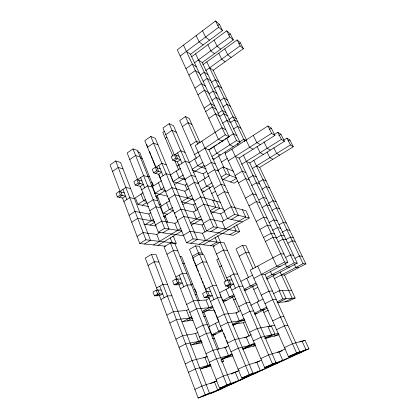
<?xml version="1.0" encoding="UTF-8"?>
<svg xmlns="http://www.w3.org/2000/svg" width="419" height="419" viewBox="0 0 419 419"><rect width="100%" height="100%" fill="white"/><g stroke="black" fill="none" stroke-linecap="round" stroke-linejoin="round"><path stroke-width="0.63" d="M186.418 51.369L190.53 54.276L222.505 30.556L219.383 24.312L215.56 20.95L177.289 49.793L218.425 139.302L222.337 141.198M217.833 25.475L219.383 24.312M180.16 56.041L218.702 27.256L222.505 30.556M191.556 56.795L226.737 30.791L230.277 33.908L233.331 39.962L202.262 62.583L198.449 59.886M228.711 35.06L230.277 33.908M185.984 68.711L192.331 64.06L196.406 66.836M194.39 62.855L229.816 36.903L233.331 39.962M202.885 64.756L237.102 39.915L240.391 42.811L243.381 48.683L213.166 70.303L209.62 67.794M188.938 75.132L195.327 70.497L199.381 73.199M238.804 43.958L240.391 42.811M205.671 70.633L240.113 45.844L243.381 48.683M200.135 75.137L204.247 72.178L208.023 74.75M203.042 81.359L207.185 78.411L210.946 80.919M194.924 88.163L201.408 83.549L205.425 86.11M211.307 82.543L215.308 79.715L218.818 82.108M197.962 94.773L204.493 90.169L208.484 92.657M214.161 88.577L218.189 85.754L221.682 88.084M208.945 93.976L213.145 91.043L216.864 93.416M144.492 244.01L150.547 240.317L120.51 162.41L115.717 160.948L110.071 164.887L120.054 191.315L125.852 187.44L130.608 188.597M162.834 232.817L169.072 229.01L137.642 150.526L132.991 148.897L127.177 152.956L137.626 179.568L143.602 175.571L148.206 176.897M190.792 243.287L197.375 239.417L155.292 138.291L150.793 136.479L144.801 140.658L155.737 167.459L161.896 163.337L166.338 164.84M210.752 231.555L217.55 227.559L173.482 125.679L169.145 123.678L162.965 127.989L174.414 154.967L180.772 150.714L185.041 152.406M164.321 131.247L162.797 132.304L172.879 156.135M200.109 142.858L189.247 118.498L185.455 116.576L179.709 120.567L196.406 158.639M211.935 100.371L216.167 97.444L219.865 99.748M112.533 171.402L118.216 167.48L122.997 168.867M129.754 159.519L135.609 155.475L140.25 157.031M147.493 147.268L153.532 143.099L158.015 144.838M165.788 134.64L172.01 130.346L176.331 132.268M204.121 108.175L210.752 103.603L214.701 105.939M165.348 138.333L166.882 137.28M182.37 126.632L188.152 122.657L191.928 124.511M219.944 100.796L224.029 97.988L227.48 100.193M205.682 111.569L212.333 107.002L216.272 109.296M222.877 106.992L226.988 104.19L230.419 106.332M208.819 118.404L215.523 113.848L219.436 116.068M218 113.34L222.29 110.433L225.946 112.591M219.535 116.623L223.84 113.717L227.486 115.838M124.228 192.756L119.038 191.562L116.11 193.52L117.393 196.951L122.605 198.072L125.517 196.144L120.332 194.997L117.393 196.951M141.947 180.971L136.919 179.604L133.897 181.621L135.243 185.078L140.297 186.371L143.298 184.386L138.275 183.061L135.243 185.078M155.36 167.265L152.244 169.349L153.658 172.827L158.534 174.309L161.629 172.267L156.779 170.748L155.36 167.265L160.215 168.826M179.06 156.292L174.388 154.532L171.177 156.685L172.654 160.189L177.347 161.87L206.635 230.869L233.283 235.31L239.684 231.634L236.583 224.689M222.625 123.228L226.962 120.332L230.581 122.379M190.483 145.136L196.38 141.203L199.575 142.622M228.816 119.541L232.98 116.754L236.374 118.76M153.658 172.827L156.779 170.748M172.654 160.189L175.88 158.042L180.542 159.759L177.347 161.87M230.319 122.709L234.499 119.934L237.877 121.903M119.279 197.354L122.207 195.411L120.913 191.996M137.071 185.544L140.087 183.543L138.736 180.097M155.418 173.366L158.534 171.298L157.115 167.83M174.351 160.796L177.567 158.665L176.08 155.171M177.096 166.102L179.201 164.719M194.62 154.574L198.412 152.081M233.341 129.099L237.552 126.329L240.904 128.23M123.893 201.471L129.749 197.621L134.483 198.664M141.643 189.797L147.677 185.827L152.265 187.036M159.943 177.761L166.17 173.665L170.591 175.048M178.824 165.348L185.25 161.121L189.488 162.687M198.307 152.532L225.281 134.792L229.12 136.762L208.987 149.929L204.943 148.169M143.141 192.73L135.368 197.815L137.903 204.372L148.488 206.562M161.64 180.626L152.563 186.565L155.208 193.169L167.82 196.296M180.537 168.26L170.266 174.98L171.02 176.797M189.027 162.708L200.188 155.402M208.908 149.698L213.171 146.912M214.245 146.205L216.408 144.791M218.032 143.727L220.2 142.313M221.279 141.601L223.987 139.831M225.071 139.124L226.15 138.417M137.903 204.372L145.723 199.308M154.155 193.85L163.808 187.602M171.523 178.002L173.031 181.631L183.375 174.938M191.918 169.407L202.932 162.279M211.941 156.444L236.499 140.548L240.045 142.366L213.041 159.759M239.469 142.046L243.738 139.297L245.943 140.47M142.35 205.289L146.99 202.304M155.685 196.705L165.348 190.483L161.09 189.362L158.408 182.742M174.493 184.59L184.779 177.965M193.264 172.502L204.304 165.39M129.089 215.235L135.028 211.417L148.824 213.989L150.96 212.637M147.085 203.665L153.207 199.727L157.764 200.769M165.646 191.729L171.963 187.67L184.784 191.221L189.121 188.471M184.795 179.421L191.315 175.226L195.516 176.624M204.566 166.71L211.302 162.378L215.303 163.97M235.331 156.371L239.092 158.073L274.943 135.405L271.313 128.146L267.919 125.983L224.987 153.579L276.75 266.201L280.154 266.426M269.166 129.518L271.313 128.146M173.031 181.631L185.188 185.219L187.33 183.852M192.536 170.14L203.058 173.817L206.604 171.554M221.462 162.074L227.203 158.419M131.723 222.206L137.704 218.409L154.58 221.263M149.845 210.694L156.009 206.777L160.55 207.73M168.538 198.816L174.896 194.772L193.51 199.575M187.827 186.56L194.395 182.385L198.575 183.69M207.74 173.901L214.528 169.59L218.503 171.088M228.318 160.823L271.58 133.331L274.943 135.405M169.286 201.031L160.571 206.551L163.29 213.334L167.553 214.167M197.789 182.983L208.955 175.912M217.55 170.47L222.992 167.024L233.812 171.319M274.01 134.719L277.823 132.304L280.945 134.3L284.475 141.297L249.782 162.923L246.309 161.346M278.792 135.656L280.945 134.3M145.639 224.385L153.616 219.388M163.29 213.334L172.618 207.494M192.038 195.333L181.479 201.942L193.484 204.839L195.673 203.487M200.764 189.87L212.009 182.825M221.211 177.064L226.15 173.974L236.306 177.803M241.611 164.295L281.385 139.386L284.475 141.297M283.663 140.187L286.952 138.134L289.838 139.977L293.274 146.734L259.665 167.401L256.454 165.945M150.049 225.076L154.779 222.133M163.824 216.492L173.503 210.458L169.292 209.573L166.537 202.775M182.836 204.645L192.792 198.438M201.995 192.703L213.151 185.753M222.238 180.086L229.822 175.357L226.689 168.49M288.209 140.988L289.838 139.977M137.065 236.353L143.13 232.592L156.811 234.415L160.084 232.414M155.444 224.951L161.697 221.07L174.885 223.353L178.112 221.384M174.404 213.187L180.856 209.181L193.515 211.956L197.946 209.243M193.971 201.041L200.638 196.904L220.844 202.414M214.188 188.498L221.075 184.224L225.003 185.538M235.08 175.535L242.198 171.114L245.901 172.633M211.721 193.578L215.34 191.342M230.508 181.972L236.363 178.358M252.065 168.658L290.419 144.969L293.274 146.734M237.667 180.935L233.975 183.203L221.703 178.85M122.605 198.072L139.778 243.523L145.88 239.783L176.205 243.256L173.55 236.646L172.398 236.489M140.297 186.371L158.282 232.178L164.578 228.318L181.883 230.979L157.953 245.387M177.378 220.478L183.878 216.492L202.387 220.174M197.092 208.39L203.807 204.273L223.29 209.17M217.461 195.903L224.401 191.651L228.303 192.871M238.511 182.998L245.686 178.604L249.357 180.023M248.237 178.473L253.013 175.551L256.423 176.954M153.579 244.942L180.966 228.376M200.947 216.298L190.163 222.819L202.01 224.987L203.686 223.987M210.401 210.579L215.832 207.295L212.726 200.198M251.604 185.664L256.412 182.757L259.796 184.067M258.533 182.333L262.991 179.646L266.149 180.94M191.41 225.244L201.576 219.127M210.967 213.47L219.635 208.253L216.55 201.24M202.518 396.432L209.495 393.232L156.098 254.721L151.463 254.37L145.273 258.067L157.403 290.178M223.688 386.721L230.906 383.411L174.891 243.533L170.428 243.03L164.038 246.849L176.76 279.243M183.412 235.263L190.011 231.319L202.492 233.278L213.501 226.815L239.684 231.634M203.424 223.301L210.238 219.226L222.122 221.688L234.572 214.381L249.247 217.948L245.932 210.678L231.147 206.729L224.102 210.94M245.476 198.161L252.767 193.803L256.381 195.029M210.417 211.495L220.619 213.873L224.841 211.349M261.817 189.268L266.306 186.591L269.433 187.801M175.163 243.879L176.205 243.256M148.059 265.442L154.292 261.765L158.911 262.022M166.961 254.286L173.398 250.489L177.839 250.897M158.534 174.309L186.476 242.769L193.122 238.846L220.064 242.47M249.017 205.86L256.36 201.523L259.942 202.644M258.968 199.942L263.31 197.38L266.636 198.512M231.367 219.441L238.39 215.308L208.987 149.929M202.717 254.343L199.381 246.309L195.547 245.874L189.503 249.399L194.29 261.121M268.301 203.435L273.026 200.68L276.1 201.722M199.088 244.277L245.728 217.089L242.386 209.73M261.891 207.667L266.809 204.802L270.103 205.834M203.079 244.759L249.247 217.948M192.321 256.302L198.407 252.798L202.22 253.149M210.762 245.675L217.032 242.062L215.041 237.411M229.764 234.724L236.227 231L234.148 226.312M271.674 210.568L276.435 207.824L279.478 208.777M245.592 376.681L253.066 373.25L203.644 254.49L199.439 254.118L192.693 257.999L206.436 291.666M268.27 366.279L276.011 362.734L224.123 242.763L220.132 242.224L213.156 246.236L227.826 280.793M256.203 221.489L263.666 217.199L267.175 218.116M268.919 222.704L273.916 219.865L277.148 220.703M156.575 287.994L162.949 284.381L167.521 284.349M175.891 277.038L182.469 273.308L186.858 273.418M195.846 265.725L202.644 261.87L206.829 262.137M216.466 254.029L223.495 250.043L227.459 250.483M259.848 229.429L267.374 225.16L270.852 225.967M161.21 290.021L156.203 290.137L152.982 291.959L154.443 295.856L159.471 295.657L162.672 293.866L157.675 294.038L154.443 295.856M180.699 279.044L175.896 279.002L172.57 280.887L174.1 284.815L178.929 284.773L182.234 282.925L177.441 282.94L174.1 284.815M218.849 258.591L216.733 259.785L225.752 281.107M255.721 267.61L245.963 245.723L242.554 245.262L236.002 248.949L248.561 277.603M279.054 224.731L283.349 222.316L286.334 223.091M272.486 230.335L277.519 227.512L280.72 228.25M156.261 295.783L159.482 293.976L158.015 290.095M175.849 284.8L179.175 282.935L177.635 279.017M263.535 237.453L271.119 233.21L274.565 233.902M160.927 299.517L167.37 295.94L171.916 295.751M180.458 288.665L187.11 284.972L191.467 284.93M265.395 241.496L273.01 237.264L276.435 237.903M219.755 266.934L221.892 265.751M239.16 256.156L245.764 252.489L249.143 252.861M281.992 232.372L286.858 229.67L289.807 230.35M276.09 238.039L281.165 235.232L284.328 235.871M277.907 241.92L282.998 239.123L286.146 239.71M286.041 239.485L290.398 237.091L293.316 237.683M287.811 243.214L292.184 240.831L295.086 241.37M205.499 289.372L212.454 285.59L216.565 285.538M226.6 277.902L233.792 273.989L237.678 274.099M210.616 291.504L206.106 291.65L202.581 293.557L204.242 297.652L208.782 297.417L212.276 295.542L207.777 295.751L204.242 297.652M231.917 280.007L227.653 279.981L224.008 281.956L225.752 286.088L230.047 286.02L233.661 284.087L229.408 284.124L225.752 286.088M166.83 315.135L173.366 311.61L186.549 310.442L188.791 309.243M186.649 304.44L193.405 300.795L206.001 300.041L209.332 298.26M205.886 297.563L209.406 295.678L207.735 291.598M227.308 286.062L230.948 284.108L229.198 279.992M219.32 292.918L230.67 286.847M240.915 281.364L252.516 275.163M285.837 257.339L290.435 254.883L293.51 255.255M169.826 323.065L176.409 319.561L191.902 317.812M189.791 312.443L196.595 308.824L213.088 307.405L202.634 312.904M210.432 301.465L217.471 297.726L221.546 297.5M231.78 290.116L239.06 286.245L242.9 286.177M253.872 278.368L284.553 262.048L287.869 262.336L239.092 158.073M294.966 258.324L299.407 255.972L302.24 256.313M261.409 274.356L264.997 274.461L287.869 262.336M183.14 321.452L191.792 316.89M212.485 305.98L202.529 311.228L214.292 310.102M221.803 298.883L222.547 300.674L233.98 294.641M244.303 289.199L255.993 283.035M266.264 277.619L294.206 262.886L297.244 263.148L249.782 162.923M187.345 320.944L192.531 318.215M222.903 302.246L234.829 295.971M244.544 290.865L257.193 284.208M266.83 279.143L297.244 263.148M233.718 299.941L235.923 298.784M253.762 289.456L257.737 287.371M274.44 278.63L303.073 263.651L305.87 263.891L259.665 167.401M281.484 274.948L284.522 275.037L305.87 263.891M175.901 339.149L182.584 335.703L195.589 333.566L197.883 332.393M196.171 328.69L203.079 325.128L207.326 324.531M217.131 317.88L224.28 314.192L237.243 312.726M238.82 306.692L246.215 302.879L249.991 302.576M261.267 295.112L268.93 291.158L272.444 291.022M218.88 321.64L208.777 326.815L211.946 334.723L215.9 334.022M240.511 310.563L236.012 312.867L239.385 320.881M250.63 305.378L263.053 299.019M273.487 293.677L279.174 290.76L291.561 290.278M178.986 347.314L185.717 343.894L201.586 340.867M199.413 336.939L206.373 333.404L210.595 332.691M220.535 326.212L227.737 322.557L244.984 320.074M242.392 315.114L249.85 311.327L253.595 310.903M265.028 303.618L272.748 299.695L276.226 299.433M192.127 344.722L200.973 340.259M211.946 334.723L222.122 329.591M232.414 324.395L243.921 318.592M254.673 313.166L266.971 306.959M277.153 301.827L282.888 298.936L295.133 298.014L284.522 275.037M196.281 343.905L201.136 341.459M211.899 336.038L222.583 330.659L218.692 331.319L215.476 323.384M232.765 325.532L244.23 319.765M254.747 314.465L267.113 308.243M277.546 302.989L286.077 298.695L282.401 290.634M233.037 324.301L243.36 322.724L245.047 321.876M263.844 312.454L268.495 310.118M284.993 301.842L292.195 298.234L280.138 272.02M295.133 298.014L288.01 301.575L277.069 302.549M185.245 363.886L192.08 360.523L206.63 356.936M205.986 353.688L213.056 350.211L226.873 347.042M227.444 343.14L234.76 339.542L247.44 336.892M249.656 332.22L257.235 328.491L274.864 325.249M272.659 320.907L280.515 317.047L283.914 316.528M203.791 357.905L207.243 356.218M224.086 347.98L228.711 345.717M244.602 337.944L251.421 334.608M269.658 326.715L271.329 325.898L274.943 334.121L265.353 338.735M188.424 372.297L195.312 368.966L210.359 364.818M209.327 362.189L216.45 358.748L232.356 354.594L220.85 360.125M230.953 351.735L238.327 348.168L255.176 344.072M253.343 340.909L260.985 337.211L278.441 333.351M276.54 329.69L284.459 325.862L287.816 325.212M201.377 368.668L210.322 364.362M232.053 353.903L221.641 358.915L232.99 355.893M254.354 343.166L242.575 348.833L255.532 345.602M264.792 338.143L271.601 334.865L267.956 326.521M205.467 367.521L210.432 365.138M242.769 349.587L255.019 343.7M253.28 346.167L255.58 345.062M274.225 336.122L278.614 334.022M221.787 362.021L223.542 361.183L222.594 358.826M279.143 334.556L277.378 335.399L264.792 338.285M194.877 389.377L201.874 386.109L216.183 381.29M216.104 379.462L223.348 376.079L237.961 371.297M238.081 369.197L245.576 365.698L259.707 361.236M260.838 358.564L268.605 354.94L282.28 350.818M284.428 347.55L292.478 343.784L305.022 340.233L308.929 348.802L214.926 391.828L198.15 398.05L159.471 295.657M210.521 383.704L216.775 380.792M231.183 374.083L239.265 370.317M255.098 362.943L261.487 359.968M277.278 352.609L285.459 348.797M299.805 342.119L302.026 341.087L305.975 349.781L210.904 393.321M302.665 341.333L305.022 340.233M198.15 398.05L205.205 394.813L221.688 388.732M178.929 284.773L219.551 388.23L226.847 384.883L242.418 379.242M208.782 297.417L241.7 378.069L249.258 374.602L263.85 369.438M230.047 286.02L264.646 367.542L272.481 363.943L286.004 359.298M284.014 254.103L280.667 253.699L250.232 270.124L288.434 356.627L296.558 352.898L308.929 348.802M291.771 355.506L299.789 351.829L264.997 274.461M219.551 388.23L235.436 382.442M241.7 378.069L256.627 372.742M264.646 367.542L278.535 362.713M288.434 356.627L301.203 352.342M200.162 369.008L210.914 365.997M221.677 361.697L223.542 361.183M190.273 345.088L202.424 342.69M212.512 338.782L214.402 338.421M254.736 313.58L257.083 313.292M181.888 321.603L192.96 320.263M203.592 316.492L205.514 316.277M264.211 309.699L260.77 310.091L257.235 301.999M222.547 300.674L226.37 300.423M233.116 296.872L229.361 297.076L226.087 289.299M194.914 294.798L196.862 294.719M243.821 289.754L246.828 289.66M194.133 289.241L195.102 289.215L196.495 292.687M253.794 285.999L250.263 286.057L246.828 278.2M190.655 284.171L192.62 284.155M266.835 278.535L267.961 278.546M275.163 274.759L271.868 274.665L270.323 271.266M182.6 263.342L184.308 263.436M289.801 267.06L286.675 266.856L285.082 263.436M298.679 267.647L295.798 267.458L294.41 264.509M179.871 256.522L181.584 256.653L199.255 300.68M139.778 243.523L165.741 246.189M186.476 242.769L214.46 246.121M158.282 232.178L183.941 235.777M143.806 224.097L156.135 226.03M163.394 216.707L165.725 217.142M146.131 201.225L143.617 200.675L141.046 194.102M158.859 204.027L160.613 204.414M242.444 221.897L227.47 218.571L195.223 145.545L221.997 127.743L225.862 129.796M156.329 197.71L158.089 198.129M151.338 185.24L153.108 185.717L139.82 152.61L137.427 151.783M151.238 182.281L152.259 182.564L153.474 185.586M147.645 176.022L149.426 176.54M201.356 190.53L204.158 191.352M210.474 187.419L206.609 186.209L203.592 179.306M185.617 179.746L179.096 177.708L176.289 171.041M140.402 157.921L142.193 158.523M206.227 168.867L197.642 165.699L194.709 158.99M212.506 158.382L214.135 159.058M220.514 154.946L216.77 153.317L213.7 146.561M233.467 146.603L229.853 144.848L226.695 138.061L233.289 133.745L236.861 135.641M253.191 149.159L249.588 147.31L246.094 140.009M263.436 154.407L260.115 152.705L256.994 146.257M272.9 159.262L269.831 157.685L267.065 152.029M260.361 144.623L256.837 142.701L253.286 135.384M270.375 150.086L267.128 148.316L263.96 141.852M279.625 155.13L276.619 153.49L273.817 147.823M203.121 44.938L199.13 41.874L196.129 35.594M214.507 53.669L210.804 50.83L207.861 44.744M225.082 61.782L221.641 59.142L218.755 53.239M209.516 40.193L205.588 37.055L202.539 30.765M220.719 49.143L217.079 46.237L214.088 40.14M231.12 57.455L227.737 54.753L224.809 48.84M237.102 39.915L240.113 45.844M286.952 138.134L290.419 144.969M226.737 30.791L229.816 36.903M277.823 132.304L281.385 139.386M215.56 20.95L218.702 27.256M267.919 125.983L271.58 133.331M213.166 70.303L246.487 139.888M206.813 61.907L244.78 141.486M253.767 160.32L303.073 263.651M202.262 62.583L240.045 142.366M195.589 53.815L236.499 140.548M243.282 154.93L294.206 262.886M237.332 143.424L238.107 145.063M190.53 54.276L229.12 136.762M183.506 45.111L225.281 134.792M231.948 149.106L284.553 262.048M224.993 152.149L225.537 153.338M218.503 155.559L224.076 167.815M273.115 275.712L280.096 291.069M222.992 167.024L226.15 173.974M279.174 290.76L282.888 298.936M201.806 141.166L234.572 214.381M257.711 266.091L296.558 352.898M185.455 116.576L197.689 144.157M242.554 245.262L252.919 268.621M203.058 173.817L205.148 178.588M209.296 188.037L215.062 201.188M220.619 213.873L223.657 220.792M252.343 286.224L258.905 301.193M262.797 310.07L269.962 326.411M222.122 221.688L225.317 228.989M279.007 351.803L282.767 360.408M217.707 235.656L220.672 242.554M169.145 123.678L213.501 226.815M220.132 242.224L272.481 363.943M177.588 152.846L182.029 163.237M230.183 275.953L235.41 288.183M174.388 154.532L175.88 158.042M227.653 279.981L229.408 284.124M174.885 160.88L178.803 170.14M185.188 185.219L187.188 189.954M193.484 204.839L195.945 210.652M202.01 224.987L205.038 232.152M227.753 285.831L228.753 288.193M232.367 296.736L238.888 312.15M243.36 322.724L249.179 336.483M184.784 191.221L187.67 198.067M193.515 211.956L196.48 218.996M202.492 233.278L205.546 240.516M246.236 337.143L249.714 345.403M256.768 362.163L260.356 370.674M220.064 294.704L220.808 296.495M150.793 136.479L193.122 238.846M199.439 254.118L249.258 374.602M195.547 245.874L199.156 254.611M158.811 165.4L163.049 175.718M208.966 287.486L213.941 299.601M146.592 144.319L147.813 147.315M149.515 151.484L150.72 154.433M151.201 155.611L152.406 158.56M152.888 159.739L155.779 166.814M158.791 174.194L159.854 176.792M160.063 177.31L160.802 179.112M168.778 198.648L169.501 200.413M174.314 212.208L175.048 213.994M176.022 216.382L176.514 217.592M194.783 262.325L195.521 264.132M196.013 265.342L197.244 268.354M197.737 269.558L198.475 271.365M199.46 273.775L200.193 275.582M201.178 277.98L201.659 279.174M202.393 280.955L203.367 283.349M204.1 285.145L205.08 287.544M205.326 288.146L206.279 290.477M214.538 310.704L215.518 313.098M216.251 314.899L218.943 321.488M223.756 333.273L224.479 335.048M224.961 336.232L225.689 338.007M226.658 340.38L227.381 342.155M206.106 291.65L207.777 295.751M174.885 223.353L177.719 230.34M206.001 300.041L209.128 307.745M225.228 347.419L228.544 355.59M235.274 372.177L238.689 380.593M156.905 195.175L161.341 206.232M164.992 215.324L167.841 222.416M203.817 312.045L209.762 326.857M213.025 334.985L218.77 349.294M170.182 237.777L172.183 242.795M132.991 148.897L164.578 228.318M170.428 243.03L226.847 384.883M140.606 177.572L144.655 187.817M179.175 275.178L183.773 286.826M136.919 179.604L138.275 183.061M175.896 279.002L177.441 282.94M148.824 213.989L151.463 220.74M156.811 234.415L159.524 241.344M186.549 310.442L189.535 318.079M195.589 333.566L198.664 341.422M204.896 357.365L208.06 365.452M214.476 381.861L217.733 390.189M115.717 160.948L145.88 239.783M151.463 254.37L205.205 394.813M122.945 189.383L126.81 199.549M159.754 286.193L164.138 297.731M119.038 191.562L120.332 194.997M156.203 290.137L157.675 294.038"/></g></svg>
